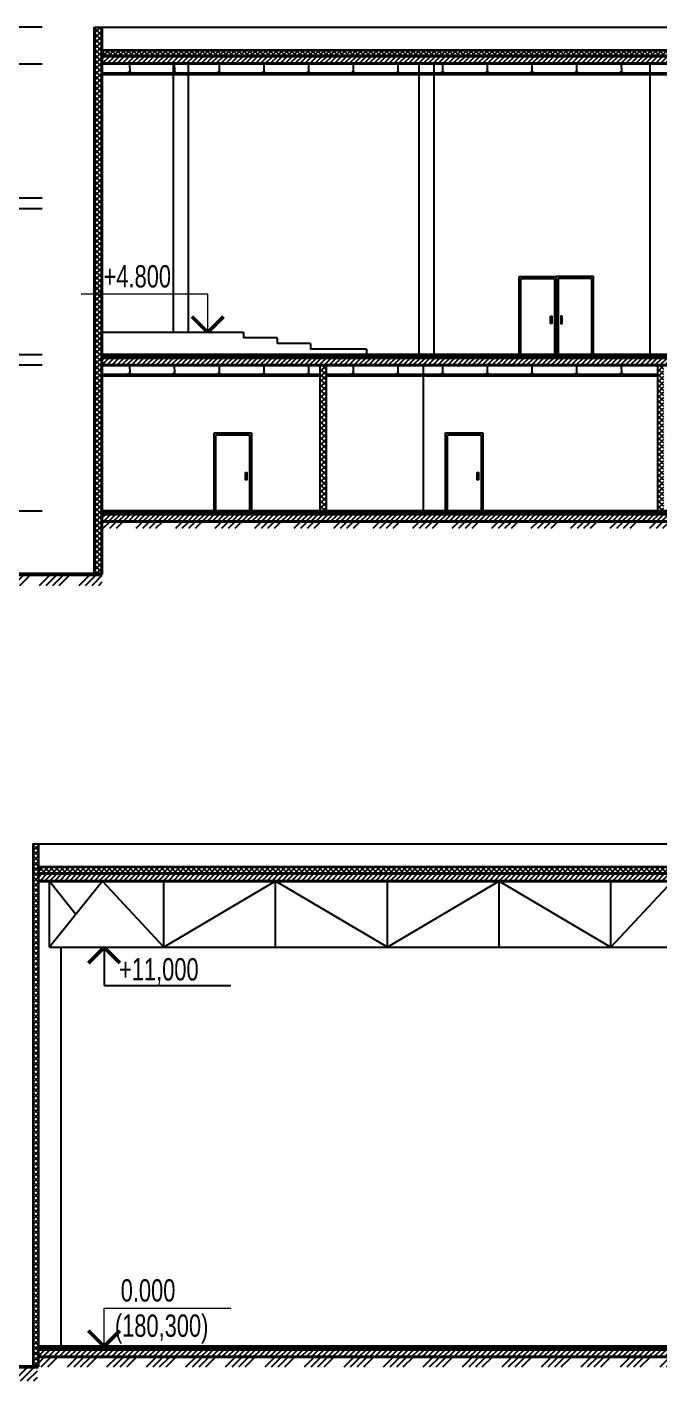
# Model space of a CAD drawing. Header units: millimetres. Extents: x 72758 to 367830, y 150032 to 293149.
# Drawn here: x 240717 to 257680, y 249339 to 285703 of the extents above; entities that cross this region are included whole.
import ezdxf

# ---------------------------------------------------------------- set-up
doc = ezdxf.new("R2010")
doc.units = ezdxf.units.MM
doc.linetypes.add('CENTER', pattern=[2, 1.25, -0.25, 0.25, -0.25])
doc.layers.add('4', color=34, linetype='Continuous')
doc.layers.add('AX2', color=163, linetype='CENTER')
doc.styles.get("Standard").update_dxf_attribs({"font": 'Arial.ttf'})
pattern_1 = [(45, (-941431.61, -176340.31), (-66.291261, 66.291261), [])]
pattern_2 = [(135, (1476425.02, 362755.64), (70.710678, 70.710678), []), (45, (1476425.02, 362755.64), (70.710678, -70.710678), [])]
pattern_3 = [(45, (-22987.74, 448963.9), (-530.3301, 530.3301), []), (45, (-22810.96, 448963.9), (-530.3301, 530.3301), []), (45, (-22634.2, 448963.9), (-530.3301, 530.3301), []), (45, (-22457.4, 448963.9), (-530.3301, 530.3301), [])]
pattern_4 = [(45, (-1132398.05, 332521.21), (-70.710678, 70.710678), [])]
pattern_5 = [(45, (-1138403.59, 333021.21), (-70.710678, 70.710678), []), (135, (-1138403.59, 333021.21), (-70.710678, -70.710678), [])]

# ---------------------------------------------------------------- blocks, each defined once
blk = doc.blocks.new('A$C06651536')
at = {"layer": '4', "ltscale": 2000}
for p, q in [((0, 2100), (1000, 2100)), ((0, 0), (0, 2100)), ((50, 2050), (950, 2050)), ((50, 0), (50, 2050)), ((950, 2050), (950, 0)), ((1000, 2100), (1000, 0))]:
    blk.add_line(p, q, dxfattribs=at)
blk.add_lwpolyline([(842, 1035), (878, 1035), (878, 838), (842, 838)], close=True, dxfattribs=at)
blk = doc.blocks.new('O2')
at = {"layer": 'AX2', "linetype": 'Continuous', "lineweight": 0, "ltscale": 500}
for p, q in [((0, 5.12), (17, 5.12)), ((0, 0), (0, 5.12))]:
    blk.add_line(p, q, dxfattribs=at)
at = {"layer": 'AX2', "linetype": 'Continuous', "lineweight": 0, "ltscale": 500, "const_width": 0.5}
for points in [[(0, 0), (-2.12, 2.12)], [(0, 0), (2.12, 2.12)]]:
    blk.add_lwpolyline(points, dxfattribs=at)
blk = doc.blocks.new('O1')
at = {"layer": 'AX2', "linetype": 'Continuous', "ltscale": 500}
for p, q in [((0, 5.12), (-17, 5.12)), ((0, 0), (0, 5.12))]:
    blk.add_line(p, q, dxfattribs=at)
at = {"layer": 'AX2', "linetype": 'Continuous', "ltscale": 500, "const_width": 0.5}
for points in [[(0, 0), (-2.12, 2.12)], [(0, 0), (2.12, 2.12)]]:
    blk.add_lwpolyline(points, dxfattribs=at)

msp = doc.modelspace()

# ---------------------------------------------------------------- hatches: boundary and pattern name
at = {"ltscale": 2000}
h = msp.add_hatch(dxfattribs=at)
h.set_pattern_fill('ANSI37', color=0, scale=800, angle=180, style=0)
h.set_pattern_definition(pattern_2)
h.paths.add_polyline_path([(242525, 271003), (242525, 285703), (242725, 285703), (242725, 285083), (242725, 285063), (242725, 284943), (242725, 284923), (242725, 284723), (242725, 276903), (242725, 276823), (242725, 276623), (242725, 272703), (242725, 272623), (242725, 272423), (242725, 271003)])
h = msp.add_hatch(dxfattribs=at)
h.set_pattern_fill('ANSI37', color=0, scale=800, angle=180, style=0)
h.set_pattern_definition(pattern_2)
h.paths.add_polyline_path([(267151, 284943), (242725, 284943), (242725, 285063), (267151, 285063)])
at = {"linetype": 'Continuous', "ltscale": 2000}
h = msp.add_hatch(dxfattribs=at)
h.set_pattern_fill('ANSI31', color=0, scale=750, style=0)
h.set_pattern_definition(pattern_1)
h.paths.add_polyline_path([(267151, 284723), (242725, 284723), (242725, 284923), (267151, 284923)])
h = msp.add_hatch(dxfattribs=at)
h.set_pattern_fill('ANSI31', color=0, scale=750, style=0)
h.set_pattern_definition(pattern_1)
h.paths.add_polyline_path([(263761, 276623), (242725, 276623), (242725, 276823), (263761, 276823)])
at = {"ltscale": 2000}
h = msp.add_hatch(dxfattribs=at)
h.set_pattern_fill('ANSI37', color=0, scale=800, angle=180, style=0)
h.set_pattern_definition([(135, (1458767, 362755.64), (70.710678, 70.710678), []), (45, (1458767, 362755.64), (70.710678, -70.710678), [])])
h.paths.add_polyline_path([(248750, 272703), (248750, 276623), (248589, 276623), (248589, 272703)])
h = msp.add_hatch(dxfattribs=at)
h.set_pattern_fill('ANSI37', color=0, scale=800, angle=180, style=0)
h.set_pattern_definition([(135, (1467825.83, 362752.48), (70.710678, 70.710678), []), (45, (1467825.83, 362752.48), (70.710678, -70.710678), [])])
h.paths.add_polyline_path([(257808, 272700), (257808, 276620), (257648, 276620), (257648, 272700)])
at = {"linetype": 'Continuous', "ltscale": 2000}
h = msp.add_hatch(dxfattribs=at)
h.set_pattern_fill('ANSI31', color=0, scale=750, style=0)
h.set_pattern_definition(pattern_1)
h.paths.add_polyline_path([(249623, 272423), (255923, 272423), (255923, 272623), (255723, 272623), (249823, 272623), (249623, 272623)])
h.paths.add_polyline_path([(243323, 272423), (249623, 272423), (249623, 272623), (249423, 272623), (243523, 272623), (243323, 272623)])
h.paths.add_polyline_path([(255923, 272423), (262223, 272423), (262223, 272623), (255923, 272623)])
h.paths.add_polyline_path([(262223, 272423), (263753, 272423), (263753, 272623), (262223, 272623)])
h.paths.add_polyline_path([(243323, 272423), (242725, 272423), (242725, 272623), (243123, 272623), (243323, 272623)])
h = msp.add_hatch(dxfattribs=at)
h.set_pattern_fill('ANSI34', color=0, scale=1000, style=0)
h.set_pattern_definition(pattern_3)
h.paths.add_polyline_path([(244840, 272243), (251440, 272243), (251440, 272423), (244840, 272423)])
h.paths.add_polyline_path([(278240, 272243), (278240, 272423), (271840, 272423), (271840, 272243)])
h.paths.add_polyline_path([(251440, 272243), (257640, 272243), (257640, 272423), (251440, 272423)])
h.paths.add_polyline_path([(257640, 272243), (263840, 272243), (263840, 272423), (263753, 272423), (257640, 272423)])
h.paths.add_polyline_path([(270040, 272243), (270040, 272423), (263840, 272423), (263840, 272243)])
h.paths.add_polyline_path([(281041, 272243), (281041, 272423), (278240, 272423), (278240, 272243)])
h.paths.add_polyline_path([(242725, 272243), (244840, 272243), (244840, 272423), (242725, 272423)])
h.paths.add_polyline_path([(271840, 272243), (271840, 272423), (270040, 272423), (270040, 272243)])
h = msp.add_hatch(dxfattribs=at)
h.set_pattern_fill('ANSI34', color=0, scale=1000, style=0)
h.set_pattern_definition(pattern_3)
h.paths.add_polyline_path([(242735, 270707), (237088, 270707), (237088, 271003), (239187, 271003), (242525, 271003), (242735, 271003)])
at = {"ltscale": 2000}
h = msp.add_hatch(dxfattribs=at)
h.set_pattern_fill('ANSI37', color=0, scale=800, style=0)
h.set_pattern_definition(pattern_5)
h.paths.add_polyline_path([(240869, 250066), (240869, 263766), (241019, 263766), (241019, 263146), (241019, 263126), (241019, 262966), (241019, 262766), (241019, 250266), (241019, 250186), (241019, 250066)])
h = msp.add_hatch(dxfattribs=at)
h.set_pattern_fill('ANSI37', color=0, scale=800, style=0)
h.set_pattern_definition(pattern_5)
h.paths.add_polyline_path([(259582, 262986), (259582, 262966), (241019, 262966), (241019, 263126), (259582, 263126)])
h = msp.add_hatch(dxfattribs=at)
h.set_pattern_fill('ANSI31', color=0, scale=750, style=0)
h.set_pattern_definition([(45, (-137654.91, 317069.97), (-66.29126, 66.29126), [])])
h.paths.add_polyline_path([(241019, 262966), (259462, 262966), (259462, 262766), (258042, 262766), (256390, 262766), (253390, 262766), (250390, 262766), (247390, 262766), (244390, 262766), (242739, 262766), (241319, 262766), (241019, 262766)])
h = msp.add_hatch(dxfattribs=at)
h.set_pattern_fill('ANSI31', color=0, scale=800, style=0)
h.set_pattern_definition(pattern_4)
h.paths.add_polyline_path([(252042, 249986), (260042, 249986), (260042, 250186), (252042, 250186)])
h.paths.add_polyline_path([(246042, 249986), (252042, 249986), (252042, 250186), (246042, 250186)])
h.paths.add_polyline_path([(246042, 249986), (241019, 249986), (241019, 250186), (246042, 250186)])
h.paths.add_polyline_path([(260042, 249986), (260342, 249986), (260342, 250186), (260042, 250186)])
h = msp.add_hatch(dxfattribs=at)
h.set_pattern_fill('ANSI31', color=0, scale=800, style=0)
h.set_pattern_definition(pattern_4)
h.paths.add_polyline_path([(241019, 249986), (241219, 249986), (241219, 250186), (241019, 250186), (241019, 250066)])
h.paths.add_polyline_path([(241319, 249986), (241319, 250186), (241219, 250186), (241219, 249986)])
at = {"linetype": 'Continuous', "ltscale": 2000}
h = msp.add_hatch(dxfattribs=at)
h.set_pattern_fill('ANSI34', color=0, scale=1000, style=0)
h.set_pattern_definition([(45, (398429.9, 424375.96), (-530.33, 530.33), []), (45, (398606.64, 424375.96), (-530.33, 530.33), []), (45, (398783.4, 424375.96), (-530.33, 530.33), []), (45, (398960.2, 424375.96), (-530.33, 530.33), [])])
h.paths.add_polyline_path([(259819, 249716), (259819, 249986), (241219, 249986), (241219, 249716)])
h.paths.add_polyline_path([(264740, 249716), (264740, 249986), (260219, 249986), (259819, 249986), (259819, 249716)])
h.paths.add_polyline_path([(238503, 249716), (238503, 249339), (240992, 249339), (240992, 249716), (240942, 249716), (239271, 249716)])
h.paths.add_polyline_path([(241219, 249716), (241219, 249986), (241019, 249986), (241019, 249716)])
at = {"ltscale": 2000}
h = msp.add_hatch(dxfattribs=at)
h.set_pattern_fill('ANSI37', color=0, scale=800, style=0)
h.set_pattern_definition(pattern_5)
h.paths.add_polyline_path([(241019, 249716), (241019, 249986), (241019, 250066), (240869, 250066), (240869, 249716)])

# ---------------------------------------------------------------- linework, layer by layer
at = {"color": 0, "ltscale": 2000}
for p, q in [((241118, 285703), (238347, 285703)), ((281041, 285083), (242725, 285083)), ((281041, 285063), (242725, 285063)), ((281041, 284943), (242725, 284943)), ((241118, 284703), (238347, 284703)), ((274386, 284463), (242725, 284470)), ((274386, 284413), (242725, 284420)), ((241118, 281103), (238347, 281103)), ((241118, 280823), (238347, 280823)), ((246531, 277503), (242725, 277503)), ((246531, 277503), (246531, 277353)), ((247430, 277353), (246531, 277353)), ((247430, 277353), (247430, 277203)), ((248329, 277203), (247430, 277203)), ((248329, 277203), (248329, 277053)), ((241118, 276903), (238347, 276903)), ((249829, 277053), (248329, 277053)), ((249829, 277053), (249829, 276903)), ((241118, 276623), (238347, 276623)), ((248589, 276372), (242725, 276372)), ((251355, 276372), (248750, 276372)), ((257648, 276369), (251355, 276372)), ((248589, 276322), (242725, 276322)), ((251355, 276322), (248750, 276322)), ((257648, 276319), (251355, 276322)), ((241118, 272703), (238347, 272703)), ((241118, 271003), (238347, 271003)), ((240869, 263766), (240869, 249716)), ((240869, 263766), (264476, 263766)), ((241019, 263766), (241019, 249986)), ((241019, 262766), (259462, 262766)), ((241319, 260986), (241319, 262766)), ((242739, 262766), (241319, 260986)), ((241319, 262766), (242029, 261876)), ((244390, 260986), (242739, 262766)), ((247390, 262766), (244390, 260986)), ((244390, 260986), (244390, 262766)), ((247390, 260986), (247390, 262766)), ((250390, 260986), (247390, 262766)), ((253390, 262766), (250390, 260986)), ((250390, 260986), (250390, 262766)), ((253390, 260986), (253390, 262766)), ((253390, 262766), (256390, 260986)), ((256390, 260986), (258042, 262766)), ((256390, 260986), (256390, 262766)), ((241319, 260986), (259462, 260986)), ((241619, 260986), (241619, 254186)), ((241619, 254186), (241619, 250186)), ((240869, 250066), (241019, 250066)), ((241019, 250066), (241019, 249716))]:
    msp.add_line(p, q, dxfattribs=at)
at = {"color": 0, "linetype": 'Continuous', "ltscale": 2000}
for p, q in [((242525, 285703), (281041, 285703)), ((243442, 284470), (243442, 284502)), ((243442, 284502), (243501, 284502)), ((243445, 284710), (243495, 284710)), ((243470, 284720), (243471, 284502)), ((243501, 284470), (243501, 284502)), ((244642, 284471), (244642, 284503)), ((244642, 284503), (244701, 284503)), ((244645, 284711), (244695, 284711)), ((244646, 277503), (244646, 284720)), ((244670, 284721), (244671, 284503)), ((244701, 284471), (244701, 284503)), ((245046, 277503), (245046, 284720)), ((245842, 284472), (245842, 284504)), ((245842, 284504), (245901, 284504)), ((245845, 284711), (245895, 284711)), ((245870, 284722), (245871, 284504)), ((245901, 284472), (245901, 284504)), ((247042, 284471), (247042, 284503)), ((247042, 284503), (247101, 284503)), ((247045, 284711), (247095, 284711)), ((247070, 284721), (247071, 284503)), ((247101, 284471), (247101, 284503)), ((248242, 284471), (248242, 284503)), ((248242, 284503), (248301, 284503)), ((248244, 284711), (248295, 284711)), ((248270, 284721), (248271, 284503)), ((248301, 284471), (248301, 284503)), ((249442, 284471), (249442, 284503)), ((249442, 284503), (249501, 284503)), ((249444, 284711), (249495, 284711)), ((249470, 284721), (249471, 284503)), ((249501, 284471), (249501, 284503)), ((250642, 284471), (250642, 284503)), ((250642, 284503), (250701, 284503)), ((250644, 284711), (250695, 284711)), ((250670, 284721), (250671, 284503)), ((250701, 284471), (250701, 284503)), ((251243, 276903), (251243, 284719)), ((251643, 276903), (251643, 284719)), ((251842, 284471), (251842, 284503)), ((251842, 284503), (251901, 284503)), ((251844, 284711), (251895, 284711)), ((251870, 284721), (251871, 284503)), ((251901, 284471), (251901, 284503)), ((253042, 284471), (253042, 284503)), ((253042, 284503), (253101, 284503)), ((253044, 284711), (253095, 284711)), ((253070, 284721), (253071, 284503)), ((253101, 284471), (253101, 284503)), ((254242, 284471), (254242, 284503)), ((254242, 284503), (254301, 284503)), ((254244, 284711), (254295, 284711)), ((254270, 284721), (254271, 284503)), ((254301, 284471), (254301, 284503)), ((255442, 284471), (255442, 284503)), ((255442, 284503), (255501, 284503)), ((255444, 284711), (255495, 284711)), ((255470, 284721), (255471, 284503)), ((255501, 284471), (255501, 284503)), ((256642, 284471), (256642, 284503)), ((256642, 284503), (256701, 284503)), ((256644, 284711), (256695, 284711)), ((256670, 284721), (256671, 284503)), ((256701, 284471), (256701, 284503)), ((257445, 276820), (257445, 284720)), ((243442, 276372), (243442, 276404)), ((243442, 276404), (243501, 276404)), ((243445, 276612), (243495, 276612)), ((243470, 276622), (243471, 276404)), ((243501, 276372), (243501, 276404)), ((244642, 276373), (244642, 276405)), ((244642, 276405), (244701, 276405)), ((244645, 276613), (244695, 276613)), ((244670, 276623), (244671, 276405)), ((244701, 276373), (244701, 276405)), ((245842, 276374), (245842, 276406)), ((245842, 276406), (245901, 276406)), ((245845, 276614), (245895, 276614)), ((245870, 276624), (245871, 276406)), ((245901, 276374), (245901, 276406)), ((247042, 276373), (247042, 276405)), ((247042, 276405), (247101, 276405)), ((247045, 276613), (247095, 276613)), ((247070, 276623), (247071, 276405)), ((247101, 276373), (247101, 276405)), ((248242, 276373), (248242, 276405)), ((248242, 276405), (248301, 276405)), ((248244, 276613), (248295, 276613)), ((248270, 276623), (248271, 276405)), ((248301, 276373), (248301, 276405)), ((248589, 272623), (248589, 276623)), ((248589, 272619), (248589, 276622)), ((248750, 276623), (248750, 272623)), ((249442, 276373), (249442, 276405)), ((249442, 276405), (249501, 276405)), ((249444, 276613), (249495, 276613)), ((249470, 276623), (249471, 276405)), ((249501, 276373), (249501, 276405)), ((250642, 276373), (250642, 276405)), ((250642, 276405), (250701, 276405)), ((250644, 276613), (250695, 276613)), ((250670, 276623), (250671, 276405)), ((250701, 276373), (250701, 276405)), ((251355, 276623), (251355, 272703)), ((251842, 276373), (251842, 276405)), ((251842, 276405), (251901, 276405)), ((251844, 276613), (251895, 276613)), ((251870, 276623), (251871, 276405)), ((251901, 276373), (251901, 276405)), ((253042, 276373), (253042, 276405)), ((253042, 276405), (253101, 276405)), ((253044, 276613), (253095, 276613)), ((253070, 276623), (253071, 276405)), ((253101, 276373), (253101, 276405)), ((254242, 276373), (254242, 276405)), ((254242, 276405), (254301, 276405)), ((254244, 276613), (254295, 276613)), ((254270, 276623), (254271, 276405)), ((254301, 276373), (254301, 276405)), ((255442, 276373), (255442, 276405)), ((255442, 276405), (255501, 276405)), ((255444, 276613), (255495, 276613)), ((255470, 276623), (255471, 276405)), ((255501, 276373), (255501, 276405)), ((256642, 276373), (256642, 276405)), ((256642, 276405), (256701, 276405)), ((256644, 276613), (256695, 276613)), ((256670, 276623), (256671, 276405)), ((256701, 276373), (256701, 276405)), ((257648, 272620), (257648, 276622)), ((257648, 272620), (257648, 276320)), ((259462, 263146), (241019, 263146)), ((259462, 263126), (241019, 263126))]:
    msp.add_line(p, q, dxfattribs=at)
at = {"color": 0, "linetype": 'Continuous', "lineweight": 40, "ltscale": 2000}
for p, q in [((242525, 285703), (242525, 271003)), ((242725, 285703), (242725, 271003)), ((281041, 284923), (242725, 284923)), ((281041, 284723), (242725, 284723)), ((281041, 276903), (242725, 276903)), ((281041, 276823), (242725, 276823)), ((281041, 276623), (242725, 276623)), ((263753, 272703), (242725, 272703)), ((263753, 272623), (242725, 272623)), ((263753, 272423), (242725, 272423))]:
    msp.add_line(p, q, dxfattribs=at)
at = {"color": 0, "lineweight": 40, "ltscale": 2000}
for p, q in [((241019, 262966), (260219, 262966)), ((259462, 262766), (241019, 262766)), ((241019, 250266), (260219, 250266)), ((241019, 250186), (260219, 250186)), ((241019, 249986), (260219, 249986))]:
    msp.add_line(p, q, dxfattribs=at)
at = {"color": 0, "linetype": 'Continuous', "ltscale": 2000}
msp.add_lwpolyline([(237088, 271003, 100, 100, 0), (242725, 271003, 0, 0, 0)], format="xyseb", dxfattribs=at)
at = {"color": 0, "ltscale": 2000, "const_width": 100}
msp.add_lwpolyline([(241019, 249716), (238503, 249716)], dxfattribs=at)

# ---------------------------------------------------------------- block references
at = {"color": 0, "ltscale": 2000}
for p in [(253925, 276903), (245738, 272703), (251954, 272703)]:
    msp.add_blockref('A$C06651536', p, dxfattribs=at)
at = {"color": 0, "ltscale": 2000, "xscale": -1}
msp.add_blockref('A$C06651536', (255925, 276903), dxfattribs=at)
at = {"color": 0, "linetype": 'Continuous', "ltscale": 500, "yscale": 200, "zscale": 200}
for p, xscale in [((245566, 277503), -200), ((242784, 250266), 200)]:
    msp.add_blockref('O2', p, dxfattribs=dict(at, xscale=xscale))
at = {"color": 0, "linetype": 'Continuous', "ltscale": 500, "xscale": 200, "yscale": 200, "zscale": 200, "rotation": 180}
msp.add_blockref('O1', (242784, 260986), dxfattribs=at)

# ---------------------------------------------------------------- texts
at = {"color": 0, "linetype": 'Continuous', "ltscale": 500, "width": 0.7}
for s, p in [('+4.800', (242770, 278708)), ('+11,000', (243185, 260095)), ('0.000', (243230, 251471)), ('(180,300)', (243073, 250524))]:
    msp.add_text(s, height=600, dxfattribs=at).set_placement(p)

doc.saveas('drawing.dxf')
